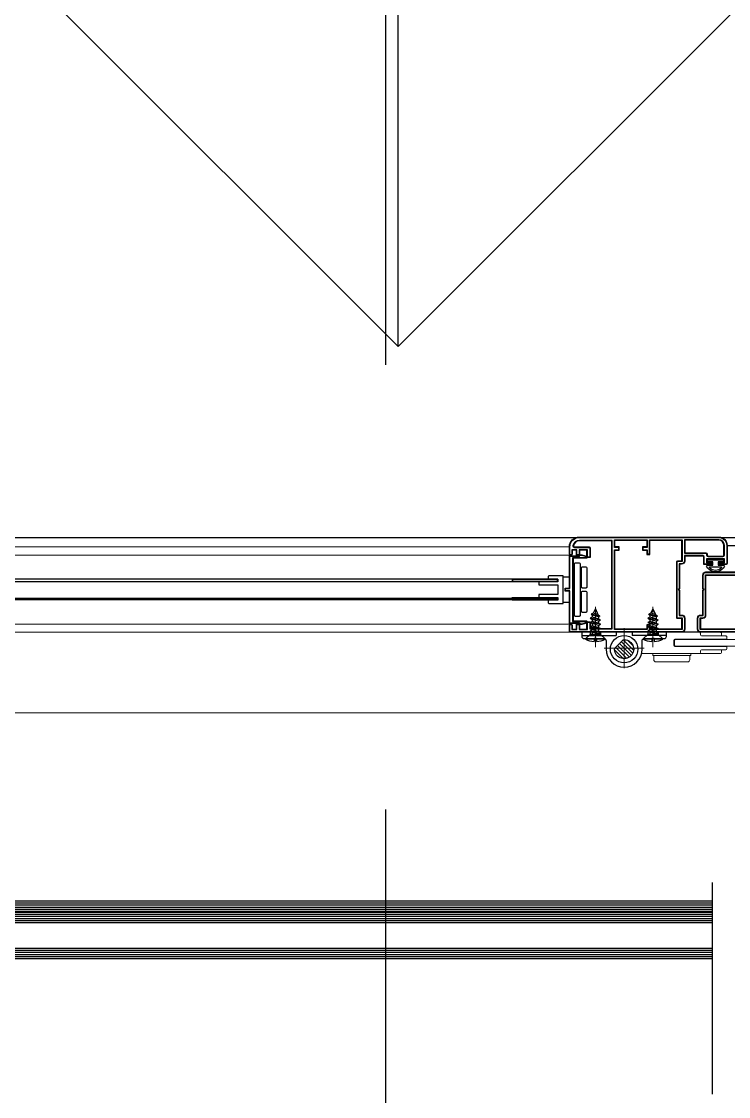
# Model space of a CAD drawing. Header units: millimetres. Extents: x 1251.1 to 1334.1, y 1577.6 to 1641.3.
# Drawn here: x 1277.139 to 1277.473, y 1620.295 to 1620.803 of the extents above; entities that cross this region are included whole.
import ezdxf

# ---------------------------------------------------------------- set-up
doc = ezdxf.new("R2010")
doc.units = ezdxf.units.MM
doc.linetypes.add('ACAD_ISO02W100', pattern=[15, 12, -3])
doc.linetypes.add('TRATTOPUNTO', pattern=[1, 0.5, -0.25, 0, -0.25])
for name, color, linetype in [('FINESTRA_finissime', 251, 'Continuous'), ('MONTANTI sezioni - windows structure section', 2, 'Continuous'), ('MURATURA', 140, 'Continuous')]:
    doc.layers.add(name, color=color, linetype=linetype)
doc.layers.add('PROIEZIONI finissime - fine lines', color=251, linetype='Continuous', lineweight=9)
doc.layers.add('TRATTEGGIO - hatch', color=252, linetype='Continuous', lineweight=20)
doc.layers.add('VETRATE sezioni - windows sections', color=7, linetype='Continuous', true_color=0x4d79ff)

# ---------------------------------------------------------------- blocks, each defined once
blk = doc.blocks.new('*X10')
at = {"color": 0}
for p, q in [((359.3648275959583, 274.5120138535726), (363.4919762077227, 278.639162465337)), ((359.8374116441786, 273.2168309488265), (365.09775321544, 278.4771725200879)), ((360.7212951206618, 272.3329474723433), (366.3101411133984, 277.9217934650799)), ((361.605178597145, 271.4490639958602), (367.2537434603975, 277.0976288591127)), ((362.4890620736281, 270.565180519377), (367.9447591065739, 276.0208775523227)), ((363.3729455501113, 269.6812970428938), (368.3248739252244, 274.6332254180068)), ((365.3812243825203, 269.9218089223364), (368.0821811389591, 272.6227656787752))]:
    blk.add_line(p, q, dxfattribs=at)

msp = doc.modelspace()

# ---------------------------------------------------------------- hatches: boundary and pattern name
h = msp.add_hatch()
h.set_pattern_fill('GRASS', color=256, scale=0.05399999999999999)
h.set_pattern_definition([(90, (0, 0), (-0.9698676609599999, 0.9698676609599999), [0.257175, -1.68256032192]), (45, (0, 0), (-0.9698676610754683, 0.9698676610754684), [0.257175, -1.114425]), (135, (0, 0), (-0.9698676610754684, -0.9698676610754683), [0.257175, -1.114425])])
h.paths.add_polyline_path([(1288.156753483145, 1623.663419884172), (1271.814513092768, 1623.663419884172), (1271.653388966745, 1615.164947138083), (1275.156753483145, 1615.164947138083), (1275.156753483145, 1616.859523159729), (1275.156753483145, 1618.059523159729), (1275.156753483145, 1620.559523159729), (1288.156753483145, 1620.559523159729)])
h = msp.add_hatch()
h.set_pattern_fill('GRASS', color=256, scale=10)
h.set_pattern_definition([(90, (0, 0), (-179.6051224, 179.6051224), [47.625, -311.5852448]), (45, (0, 0), (-179.605122421383, 179.6051224213831), [47.625, -206.375]), (135, (0, 0), (-179.6051224213831, -179.605122421383), [47.625, -206.375])])
h.paths.add_polyline_path([(1288.156753483145, 1623.663419884172), (1271.814513092768, 1623.663419884172), (1271.653388966745, 1615.164947138083), (1275.156753483145, 1615.164947138083), (1275.156753483145, 1616.859523159729), (1275.156753483145, 1618.059523159729), (1275.156753483145, 1620.559523159729), (1288.156753483145, 1620.559523159729)])

# ---------------------------------------------------------------- linework, layer by layer
at = {"layer": 'FINESTRA_finissime', "color": 145, "linetype": 'TRATTOPUNTO', "ltscale": 0.02}
msp.add_line((1277.465054903392, 1620.296418012362), (1277.465054903392, 1620.443415447614), dxfattribs=at)
at = {"layer": 'MONTANTI sezioni - windows structure section'}
for p, q in [((1277.471919423889, 1620.555717224021), (1277.477919423889, 1620.555717224021)), ((1277.394419423889, 1620.540867224021), (1277.397419423889, 1620.540867224021)), ((1277.391919423889, 1620.539867224021), (1276.956253483145, 1620.539867224021)), ((1276.956253483145, 1620.538667224021), (1277.391919423889, 1620.538667224021)), ((1277.370419423889, 1620.539867224021), (1277.370419423889, 1620.538667224021)), ((1277.391719423889, 1620.539667224021), (1277.370619423889, 1620.539667224021)), ((1277.370619423889, 1620.539667224021), (1277.370619423889, 1620.538867224021)), ((1277.370619423889, 1620.538867224021), (1277.391719423889, 1620.538867224021)), ((1277.391719423889, 1620.538867224021), (1277.391719423889, 1620.539667224021)), ((1277.391919423889, 1620.538667224021), (1277.391919423889, 1620.539867224021)), ((1276.956053483145, 1620.530867224021), (1277.391719423889, 1620.530867224021)), ((1277.370419423889, 1620.531067224021), (1277.391919423889, 1620.531067224021)), ((1277.370419423889, 1620.529867224021), (1277.370419423889, 1620.531067224021)), ((1277.370619423889, 1620.530067224021), (1277.370619423889, 1620.530867224021)), ((1277.391719423889, 1620.530867224021), (1277.391719423889, 1620.530067224021)), ((1277.391919423889, 1620.531067224021), (1277.391919423889, 1620.529867224021)), ((1277.391719423889, 1620.530067224021), (1276.956053483145, 1620.530067224021)), ((1277.391919423889, 1620.529867224021), (1277.370419423889, 1620.529867224021)), ((1277.394419423889, 1620.528867224021), (1277.397419423889, 1620.528867224021)), ((1277.409669944921, 1620.525717224021), (1277.408719910346, 1620.5236798683)), ((1277.409669944921, 1620.525717224021), (1277.410891285829, 1620.523098049993)), ((1277.436869944921, 1620.525717224021), (1277.435919910346, 1620.5236798683)), ((1277.436869944921, 1620.525717224021), (1277.438091285829, 1620.523098049993)), ((1277.408169944922, 1620.521827231091), (1277.407269944922, 1620.521307615849)), ((1277.407269944922, 1620.521307615849), (1277.408169944922, 1620.520791954911)), ((1277.412069944921, 1620.520507722576), (1277.407269944922, 1620.521307615849)), ((1277.407641103668, 1620.523248814507), (1277.408290772517, 1620.522759579254)), ((1277.408719910346, 1620.5236798683), (1277.407662625884, 1620.523245213127)), ((1277.411731162325, 1620.522355387302), (1277.407662625884, 1620.523245213127)), ((1277.408290772517, 1620.522759579254), (1277.408169944922, 1620.52250046364)), ((1277.408169944922, 1620.52250046364), (1277.408169944922, 1620.521827231091)), ((1277.411169944921, 1620.521023383514), (1277.408169944922, 1620.521827231091)), ((1277.408169944922, 1620.520791954911), (1277.408169944922, 1620.519827231091)), ((1277.411169944921, 1620.519988107334), (1277.408169944922, 1620.520791954911)), ((1277.411169944921, 1620.521988107334), (1277.408290772517, 1620.522759579254)), ((1277.410891285829, 1620.523098049993), (1277.408719910346, 1620.5236798683)), ((1277.410891285829, 1620.523098049993), (1277.411745868308, 1620.522345881623)), ((1277.411745868308, 1620.522345881623), (1277.411169944921, 1620.521988107334)), ((1277.411169944921, 1620.521988107334), (1277.411169944921, 1620.521023383514)), ((1277.411169944921, 1620.521023383514), (1277.412069944921, 1620.520507722576)), ((1277.411169944921, 1620.519988107334), (1277.412069944921, 1620.520507722576)), ((1277.435369944922, 1620.521827231091), (1277.434469944922, 1620.521307615849)), ((1277.434469944922, 1620.521307615849), (1277.435369944922, 1620.520791954911)), ((1277.439269944921, 1620.520507722576), (1277.434469944922, 1620.521307615849)), ((1277.434841103668, 1620.523248814507), (1277.435490772517, 1620.522759579254)), ((1277.435919910346, 1620.5236798683), (1277.434862625884, 1620.523245213127)), ((1277.438931162325, 1620.522355387302), (1277.434862625884, 1620.523245213127)), ((1277.435490772517, 1620.522759579254), (1277.435369944922, 1620.52250046364)), ((1277.435369944922, 1620.52250046364), (1277.435369944922, 1620.521827231091)), ((1277.438369944921, 1620.521023383514), (1277.435369944922, 1620.521827231091)), ((1277.438369944921, 1620.519988107334), (1277.435369944922, 1620.520791954911)), ((1277.435369944922, 1620.520791954911), (1277.435369944922, 1620.519827231091)), ((1277.438369944921, 1620.521988107334), (1277.435490772517, 1620.522759579254)), ((1277.438091285829, 1620.523098049993), (1277.435919910346, 1620.5236798683)), ((1277.438091285829, 1620.523098049993), (1277.438945868308, 1620.522345881623)), ((1277.438945868308, 1620.522345881623), (1277.438369944921, 1620.521988107334)), ((1277.438369944921, 1620.521988107334), (1277.438369944921, 1620.521023383514)), ((1277.438369944921, 1620.521023383514), (1277.439269944921, 1620.520507722576)), ((1277.438369944921, 1620.519988107334), (1277.439269944921, 1620.520507722576)), ((1277.408169944922, 1620.519827231091), (1277.407269944922, 1620.519307615849)), ((1277.407269944922, 1620.519307615849), (1277.408169944922, 1620.518791954911)), ((1277.412069944921, 1620.518507722576), (1277.407269944922, 1620.519307615849)), ((1277.408169944922, 1620.517827231091), (1277.407269944922, 1620.517307615849)), ((1277.407269944922, 1620.517307615849), (1277.408169944922, 1620.516791954911)), ((1277.412069944921, 1620.516507722576), (1277.407269944922, 1620.517307615849)), ((1277.408169944922, 1620.515827231091), (1277.407269944922, 1620.515307615849)), ((1277.411169944921, 1620.519023383514), (1277.408169944922, 1620.519827231091)), ((1277.408169944922, 1620.518791954911), (1277.408169944922, 1620.517827231091)), ((1277.411169944921, 1620.517988107334), (1277.408169944922, 1620.518791954911)), ((1277.411169944921, 1620.517023383514), (1277.408169944922, 1620.517827231091)), ((1277.408169944922, 1620.516791954911), (1277.408169944922, 1620.515827231091)), ((1277.411169944921, 1620.515988107334), (1277.408169944922, 1620.516791954911)), ((1277.411169944921, 1620.515023383514), (1277.408169944922, 1620.515827231091)), ((1277.411169944921, 1620.519988107334), (1277.411169944921, 1620.519023383514)), ((1277.411169944921, 1620.519023383514), (1277.412069944921, 1620.518507722576)), ((1277.411169944921, 1620.517988107334), (1277.412069944921, 1620.518507722576)), ((1277.411169944921, 1620.517988107334), (1277.411169944921, 1620.517023383514)), ((1277.411169944921, 1620.517023383514), (1277.412069944921, 1620.516507722576)), ((1277.411169944921, 1620.515988107334), (1277.412069944921, 1620.516507722576)), ((1277.411169944921, 1620.515988107334), (1277.411169944921, 1620.515023383514)), ((1277.435369944922, 1620.519827231091), (1277.434469944922, 1620.519307615849)), ((1277.434469944922, 1620.519307615849), (1277.435369944922, 1620.518791954911)), ((1277.439269944921, 1620.518507722576), (1277.434469944922, 1620.519307615849)), ((1277.435369944922, 1620.517827231091), (1277.434469944922, 1620.517307615849)), ((1277.439269944921, 1620.516507722576), (1277.434469944922, 1620.517307615849)), ((1277.434469944922, 1620.517307615849), (1277.435369944922, 1620.516791954911)), ((1277.435369944922, 1620.515827231091), (1277.434469944922, 1620.515307615849)), ((1277.438369944921, 1620.519023383514), (1277.435369944922, 1620.519827231091)), ((1277.438369944921, 1620.517988107334), (1277.435369944922, 1620.518791954911)), ((1277.435369944922, 1620.518791954911), (1277.435369944922, 1620.517827231091)), ((1277.438369944921, 1620.517023383514), (1277.435369944922, 1620.517827231091)), ((1277.438369944921, 1620.515988107334), (1277.435369944922, 1620.516791954911)), ((1277.435369944922, 1620.516791954911), (1277.435369944922, 1620.515827231091)), ((1277.438369944921, 1620.515023383514), (1277.435369944922, 1620.515827231091)), ((1277.438369944921, 1620.519988107334), (1277.438369944921, 1620.519023383514)), ((1277.438369944921, 1620.519023383514), (1277.439269944921, 1620.518507722576)), ((1277.438369944921, 1620.517988107334), (1277.439269944921, 1620.518507722576)), ((1277.438369944921, 1620.517988107334), (1277.438369944921, 1620.517023383514)), ((1277.438369944921, 1620.517023383514), (1277.439269944921, 1620.516507722576)), ((1277.438369944921, 1620.515988107334), (1277.439269944921, 1620.516507722576)), ((1277.438369944921, 1620.515988107334), (1277.438369944921, 1620.515023383514)), ((1277.403269944922, 1620.513217224021), (1277.419519944921, 1620.513217224021)), ((1277.407219423889, 1620.513717224021), (1277.404977850075, 1620.511645820375)), ((1277.404977850075, 1620.511645820375), (1277.404977850075, 1620.511460500223)), ((1277.409069944922, 1620.511645820375), (1277.404977850075, 1620.511645820375)), ((1277.409069944922, 1620.511460500223), (1277.404977850075, 1620.511460500223)), ((1277.407219423889, 1620.514717224021), (1277.407219423889, 1620.513717224021)), ((1277.412120465954, 1620.513717224021), (1277.407219423889, 1620.513717224021)), ((1277.407269944922, 1620.515307615849), (1277.408169944922, 1620.514791954911)), ((1277.412069944921, 1620.514507722576), (1277.407269944922, 1620.515307615849)), ((1277.408169944922, 1620.514791954911), (1277.408169944922, 1620.513717224021)), ((1277.411169944921, 1620.513988107333), (1277.408169944922, 1620.514791954911)), ((1277.409069944922, 1620.511717224021), (1277.409069944922, 1620.510334886372)), ((1277.410269944921, 1620.511717224021), (1277.409069944922, 1620.511717224021)), ((1277.410269944921, 1620.511717224021), (1277.410269944921, 1620.510334886372)), ((1277.414362039768, 1620.511645820375), (1277.410269944921, 1620.511645820375)), ((1277.414362039768, 1620.511460500223), (1277.410269944921, 1620.511460500223)), ((1277.411169944921, 1620.515023383514), (1277.412069944921, 1620.514507722576)), ((1277.411169944921, 1620.513988107333), (1277.412069944921, 1620.514507722576)), ((1277.411169944921, 1620.513988107333), (1277.411169944921, 1620.513717224021)), ((1277.412120465954, 1620.514717224021), (1277.412120465954, 1620.513717224021)), ((1277.412120465954, 1620.513717224021), (1277.414362039768, 1620.511645820375)), ((1277.414362039768, 1620.511645820375), (1277.414362039768, 1620.511460500223)), ((1277.419519944921, 1620.514717224021), (1277.419519944921, 1620.513217224021)), ((1277.427019944922, 1620.514717224021), (1277.427019944922, 1620.513217224021)), ((1277.443269944922, 1620.513217224021), (1277.427019944922, 1620.513217224021)), ((1277.434419423889, 1620.513717224021), (1277.432177850075, 1620.511645820375)), ((1277.436269944922, 1620.511645820375), (1277.432177850075, 1620.511645820375)), ((1277.432177850075, 1620.511645820375), (1277.432177850075, 1620.511460500223)), ((1277.436269944922, 1620.511460500223), (1277.432177850075, 1620.511460500223)), ((1277.434419423889, 1620.514717224021), (1277.434419423889, 1620.513717224021)), ((1277.439320465954, 1620.513717224021), (1277.434419423889, 1620.513717224021)), ((1277.439269944921, 1620.514507722576), (1277.434469944922, 1620.515307615849)), ((1277.434469944922, 1620.515307615849), (1277.435369944922, 1620.514791954911)), ((1277.438369944921, 1620.513988107333), (1277.435369944922, 1620.514791954911)), ((1277.435369944922, 1620.514791954911), (1277.435369944922, 1620.513717224021)), ((1277.437469944921, 1620.511717224021), (1277.436269944922, 1620.511717224021)), ((1277.436269944922, 1620.511717224021), (1277.436269944922, 1620.510334886372)), ((1277.437469944921, 1620.511717224021), (1277.437469944921, 1620.510334886372)), ((1277.441562039768, 1620.511645820375), (1277.437469944921, 1620.511645820375)), ((1277.441562039768, 1620.511460500223), (1277.437469944921, 1620.511460500223)), ((1277.438369944921, 1620.515023383514), (1277.439269944921, 1620.514507722576)), ((1277.438369944921, 1620.513988107333), (1277.439269944921, 1620.514507722576)), ((1277.438369944921, 1620.513988107333), (1277.438369944921, 1620.513717224021)), ((1277.439320465954, 1620.514717224021), (1277.439320465954, 1620.513717224021)), ((1277.439320465954, 1620.513717224021), (1277.441562039768, 1620.511645820375)), ((1277.441562039768, 1620.511645820375), (1277.441562039768, 1620.511460500223)), ((1277.468769944921, 1620.514717224021), (1277.442769944922, 1620.514717224021))]:
    msp.add_line(p, q, dxfattribs=at)
for points in [[(1277.471919423889, 1620.547217224021, -0.4142135623730951), (1277.471419423889, 1620.546717224021), (1277.468419423888, 1620.546717224021), (1277.468419423888, 1620.547717224021), (1277.470419423889, 1620.547717224021), (1277.470419423889, 1620.549217224021), (1277.462419423889, 1620.549217224021), (1277.462419423889, 1620.547717224021), (1277.464419423889, 1620.547717224021), (1277.464419423889, 1620.546717224021), (1277.460919423889, 1620.546717224021), (1277.460919423889, 1620.550217224021, 0.4142135623730951), (1277.460419423889, 1620.550717224021), (1277.451919423889, 1620.550717224021), (1277.451919423889, 1620.548367224021, -0.4142135623730951), (1277.450419423889, 1620.546867224021), (1277.449419423889, 1620.546867224021), (1277.449419423889, 1620.535167224021), (1277.449119423889, 1620.534867224021), (1277.449419423889, 1620.534567224021), (1277.449419423889, 1620.522867224021), (1277.450419423889, 1620.522867224021, -0.4142135623730951), (1277.451919423889, 1620.521367224021), (1277.451919423889, 1620.516217224021, -0.4142135623730951), (1277.450419423889, 1620.514717224021), (1277.397419423889, 1620.514717224021), (1277.397419423889, 1620.517967224021, -1), (1277.398719423888, 1620.517967224021), (1277.398719423888, 1620.516217224021), (1277.400719423889, 1620.516217224021), (1277.400719423889, 1620.518617224021), (1277.402219423889, 1620.518617224021), (1277.402219423889, 1620.516217224021), (1277.405719423889, 1620.516217224021), (1277.405719423889, 1620.519717224021), (1277.407219423889, 1620.519717224021), (1277.407219423889, 1620.516517224021), (1277.417419423889, 1620.516517224021), (1277.417419423889, 1620.557917224021), (1277.402119423889, 1620.557917224021, 0.3539972922353375), (1277.399283056028, 1620.555621390688, 0.4771078284050197), (1277.39977208497, 1620.555017224021), (1277.406719423889, 1620.555017224021, -0.4142135623730951), (1277.407219423889, 1620.554517224021), (1277.407219423889, 1620.550017224021), (1277.405719423889, 1620.550017224021), (1277.405719423889, 1620.553517224021), (1277.402219423889, 1620.553517224021), (1277.402219423889, 1620.551117224021), (1277.400719423889, 1620.551117224021), (1277.400719423889, 1620.553517224021), (1277.398719423888, 1620.553517224021), (1277.398719423888, 1620.551767224021, -1), (1277.397419423889, 1620.551767224021), (1277.397419423889, 1620.555017224021, -0.4142135623730951), (1277.402119423889, 1620.559717224021), (1277.467919423889, 1620.559717224021, -0.414213562373093), (1277.471919423889, 1620.555717224021)], [(1277.471719423889, 1620.547217224021, -0.4142135623731173), (1277.471419423889, 1620.546917224021), (1277.468619423889, 1620.546917224021), (1277.468619423889, 1620.547517224021), (1277.470619423889, 1620.547517224021), (1277.470619423889, 1620.549417224021), (1277.462219423889, 1620.549417224021), (1277.462219423889, 1620.547517224021), (1277.464219423889, 1620.547517224021), (1277.464219423889, 1620.546917224021), (1277.461119423889, 1620.546917224021), (1277.461119423889, 1620.550217224021, 0.4142135623730856), (1277.460419423889, 1620.550917224021), (1277.451719423888, 1620.550917224021), (1277.451719423888, 1620.548367224021, -0.4142135623731002), (1277.450419423889, 1620.547067224021), (1277.449219423889, 1620.547067224021), (1277.449219423889, 1620.535250066733), (1277.448836581176, 1620.534867224021), (1277.449219423889, 1620.534484381308), (1277.449219423889, 1620.522667224021), (1277.450419423889, 1620.522667224021, -0.4142135623731002), (1277.451719423888, 1620.521367224021), (1277.451719423888, 1620.516217224021, -0.4142135623731002), (1277.450419423889, 1620.514917224021), (1277.397619423889, 1620.514917224021), (1277.397619423889, 1620.517967224021, -1), (1277.398519423889, 1620.517967224021), (1277.398519423889, 1620.516017224021), (1277.400919423889, 1620.516017224021), (1277.400919423889, 1620.518417224021), (1277.402019423889, 1620.518417224021), (1277.402019423889, 1620.516017224021), (1277.405919423888, 1620.516017224021), (1277.405919423888, 1620.519517224021), (1277.407019423889, 1620.519517224021), (1277.407019423889, 1620.516317224021), (1277.417619423889, 1620.516317224021), (1277.417619423889, 1620.558117224021), (1277.402119423889, 1620.558117224021, 0.3539972922353369), (1277.399087444452, 1620.555663057354, 0.4771078284050183), (1277.39977208497, 1620.554817224021), (1277.406719423889, 1620.554817224021, -0.4142135623731173), (1277.407019423889, 1620.554517224021), (1277.407019423889, 1620.550217224021), (1277.405919423888, 1620.550217224021), (1277.405919423888, 1620.553717224021), (1277.402019423889, 1620.553717224021), (1277.402019423889, 1620.551317224021), (1277.400919423889, 1620.551317224021), (1277.400919423889, 1620.553717224021), (1277.398519423889, 1620.553717224021), (1277.398519423889, 1620.551767224021, -1), (1277.397619423889, 1620.551767224021), (1277.397619423889, 1620.555017224021, -0.4142135623730965), (1277.402119423889, 1620.559517224021), (1277.467919423889, 1620.559517224021, -0.4142135623730968), (1277.471719423889, 1620.555717224021)], [(1277.435219423889, 1620.558417224021), (1277.450619423889, 1620.558417224021), (1277.450619423889, 1620.548167224021), (1277.448419423888, 1620.548167224021, 0.4142135623731173), (1277.448119423889, 1620.547867224021), (1277.448119423889, 1620.521867224021, 0.4142135623731173), (1277.448419423888, 1620.521567224021), (1277.450619423889, 1620.521567224021), (1277.450619423889, 1620.516017224021), (1277.435219423889, 1620.516017224021), (1277.435219423889, 1620.518017224021), (1277.434119423889, 1620.518017224021), (1277.434119423889, 1620.516017224021), (1277.418719423889, 1620.516017224021), (1277.418719423889, 1620.553717224021), (1277.420719423889, 1620.553717224021), (1277.420719423889, 1620.554817224021), (1277.418719423889, 1620.554817224021), (1277.418719423889, 1620.558417224021), (1277.434119423889, 1620.558417224021), (1277.434119423889, 1620.554817224021), (1277.432119423889, 1620.554817224021), (1277.432119423889, 1620.553717224021), (1277.434119423889, 1620.553717224021), (1277.434119423889, 1620.551717224021), (1277.435219423889, 1620.551717224021)], [(1277.435419423889, 1620.558217224021), (1277.450419423889, 1620.558217224021), (1277.450419423889, 1620.548367224021), (1277.448419423888, 1620.548367224021, 0.4142135623730956), (1277.447919423889, 1620.547867224021), (1277.447919423889, 1620.521867224021, 0.4142135623730951), (1277.448419423888, 1620.521367224021), (1277.450419423889, 1620.521367224021), (1277.450419423889, 1620.516217224021), (1277.435419423889, 1620.516217224021), (1277.435419423889, 1620.518217224021), (1277.433919423889, 1620.518217224021), (1277.433919423889, 1620.516217224021), (1277.418919423889, 1620.516217224021), (1277.418919423889, 1620.553517224021), (1277.420919423889, 1620.553517224021), (1277.420919423889, 1620.555017224021), (1277.418919423889, 1620.555017224021), (1277.418919423889, 1620.558217224021), (1277.433919423889, 1620.558217224021), (1277.433919423889, 1620.555017224021), (1277.431919423889, 1620.555017224021), (1277.431919423889, 1620.553517224021), (1277.433919423889, 1620.553517224021), (1277.433919423889, 1620.551517224021), (1277.435419423889, 1620.551517224021)], [(1277.470619423889, 1620.555717224021, 0.4142135623731018), (1277.467919423889, 1620.558417224021), (1277.451719423888, 1620.558417224021), (1277.451719423888, 1620.552017224021), (1277.461919423889, 1620.552017224021, -0.4142135623731173), (1277.462219423889, 1620.551717224021), (1277.462219423889, 1620.551217224021, 0.4142135623730856), (1277.462919423889, 1620.550517224021), (1277.469919423889, 1620.550517224021, 0.4142135623730856), (1277.470619423889, 1620.551217224021)], [(1277.470419423889, 1620.555717224021, 0.4142135623731018), (1277.467919423889, 1620.558217224021), (1277.451919423889, 1620.558217224021), (1277.451919423889, 1620.552217224021), (1277.461919423889, 1620.552217224021, -0.4142135623730943), (1277.462419423889, 1620.551717224021), (1277.462419423889, 1620.551217224021, 0.4142135623730951), (1277.462919423889, 1620.550717224021), (1277.469919423889, 1620.550717224021, 0.4142135623730951), (1277.470419423889, 1620.551217224021)], [(1277.405719423889, 1620.550426245673), (1277.405719423889, 1620.549967224021, -0.4142135623730843), (1277.405419423889, 1620.549667224021), (1277.399119423889, 1620.549667224021), (1277.399119423889, 1620.520067224021), (1277.405419423889, 1620.520067224021, -0.4142135623730843), (1277.405719423889, 1620.519767224021), (1277.405719423889, 1620.519308202368, -0.3394542588633662), (1277.405497069602, 1620.519018424621), (1277.40323220004, 1620.51841155465, -0.2679491924311567), (1277.402266274214, 1620.518670373695), (1277.402069423889, 1620.518867224021), (1277.397419423889, 1620.518867224021), (1277.397419423889, 1620.534117224021), (1277.395419423889, 1620.534117224021), (1277.395419423889, 1620.535617224021), (1277.397419423889, 1620.535617224021), (1277.397419423889, 1620.550867224021), (1277.402069423889, 1620.550867224021), (1277.402266274214, 1620.551064074346, -0.2679491924311567), (1277.40323220004, 1620.551322893391), (1277.405497069602, 1620.550716023421, -0.3394542588633662)], [(1277.405519423889, 1620.550426245673), (1277.405519423889, 1620.549967224021, -0.4142135623731616), (1277.405419423889, 1620.549867224021), (1277.398919423889, 1620.549867224021), (1277.398919423889, 1620.519867224021), (1277.405419423889, 1620.519867224021, -0.4142135623731618), (1277.405519423889, 1620.519767224021), (1277.405519423889, 1620.519308202368, -0.3394542588634982), (1277.405445305793, 1620.519211609786), (1277.403180436231, 1620.518604739816, -0.2679491924311567), (1277.40240769557, 1620.518811795052), (1277.402152266601, 1620.519067224021), (1277.397619423889, 1620.519067224021), (1277.397619423889, 1620.534317224021), (1277.395619423889, 1620.534317224021), (1277.395619423889, 1620.535417224021), (1277.397619423889, 1620.535417224021), (1277.397619423889, 1620.550667224021), (1277.402152266601, 1620.550667224021), (1277.40240769557, 1620.55092265299, -0.2679491924311512), (1277.403180436231, 1620.551129708226), (1277.405445305793, 1620.550522838256, -0.339454258863412)], [(1277.399619423889, 1620.522867224021, 0.4142135623730965), (1277.400119423889, 1620.522367224021), (1277.402119423889, 1620.522367224021, 0.4142135623730951), (1277.402619423889, 1620.522867224021), (1277.402619423889, 1620.546867224021, 0.4142135623730948), (1277.402119423889, 1620.547367224021), (1277.400119423889, 1620.547367224021, 0.4142135623730954), (1277.399619423889, 1620.546867224021)], [(1277.462669423889, 1620.548767224021, -0.4142135623730951), (1277.462869423889, 1620.548967224021), (1277.469969423889, 1620.548967224021, -0.4142135623731367), (1277.470169423888, 1620.548767224021), (1277.470169423888, 1620.548167224021, -0.4142135623731367), (1277.469969423889, 1620.547967224021), (1277.467669423889, 1620.547967224021), (1277.467669423889, 1620.546467224021), (1277.470106923889, 1620.546467224021, -0.6180339887499421), (1277.470506923889, 1620.545667224021), (1277.470019423889, 1620.545017224021, -0.4999999999999171), (1277.462819423889, 1620.545017224021), (1277.462331923889, 1620.545667224021, -0.618033988749942), (1277.462731923888, 1620.546467224021), (1277.465169423889, 1620.546467224021), (1277.465169423889, 1620.547967224021), (1277.462869423889, 1620.547967224021, -0.4142135623731367), (1277.462669423889, 1620.548167224021)], [(1277.383219423889, 1620.538617224021, 0.4142135623730951), (1277.382919423888, 1620.538317224021), (1277.382919423888, 1620.537417224021, 0.4142135623730979), (1277.383219423889, 1620.537117224021), (1277.391919423889, 1620.537117224021), (1277.391919423889, 1620.532617224021), (1277.383219423889, 1620.532617224021, 0.4142135623730917), (1277.382919423888, 1620.532317224021), (1277.382919423888, 1620.531417224021, 0.4142135623730979), (1277.383219423889, 1620.531117224021), (1277.391919423889, 1620.531117224021), (1277.391919423889, 1620.529867224021), (1277.387719423889, 1620.529867224021, 0.4142135623730974), (1277.387419423889, 1620.529567224021), (1277.387419423889, 1620.528667224021, 0.4142135623730921), (1277.387719423889, 1620.528367224021), (1277.394419423889, 1620.528367224021), (1277.394419423889, 1620.541367224021), (1277.387719423889, 1620.541367224021, 0.4142135623730951), (1277.387419423889, 1620.541067224021), (1277.387419423889, 1620.540167224021, 0.4142135623730951), (1277.387719423889, 1620.539867224021), (1277.391919423889, 1620.539867224021), (1277.391919423889, 1620.538617224021)], [(1277.405619423889, 1620.536117224021, -0.4142135623730958), (1277.405119423889, 1620.535617224021), (1277.403619423888, 1620.535617224021, -0.4142135623730943), (1277.403119423889, 1620.536117224021), (1277.403119423889, 1620.545117224021, -0.4142135623730958), (1277.403619423888, 1620.545617224021), (1277.405119423889, 1620.545617224021, -0.4142135623730943), (1277.405619423889, 1620.545117224021)], [(1277.459219423889, 1620.521567224021), (1277.460419423889, 1620.521567224021, 0.4142135623731002), (1277.461719423889, 1620.522867224021), (1277.461719423889, 1620.541917224021), (1277.477919423889, 1620.541917224021, 0.4142135623731002), (1277.479219423889, 1620.543217224021), (1277.479219423889, 1620.545317224021), (1277.498819423889, 1620.545317224021), (1277.498819423889, 1620.524417224021), (1277.491919423889, 1620.524417224021, 0.4142135623731002), (1277.490619423889, 1620.523117224021), (1277.490619423889, 1620.516017224021), (1277.459219423889, 1620.516017224021)], [(1277.459419423889, 1620.521367224021), (1277.460419423889, 1620.521367224021, 0.4142135623730951), (1277.461919423889, 1620.522867224021), (1277.461919423889, 1620.541717224021), (1277.477919423889, 1620.541717224021, 0.4142135623730951), (1277.479419423889, 1620.543217224021), (1277.479419423889, 1620.545117224021), (1277.498619423889, 1620.545117224021), (1277.498619423889, 1620.524617224021), (1277.491919423889, 1620.524617224021, 0.4142135623730951), (1277.490419423889, 1620.523117224021), (1277.490419423889, 1620.516217224021), (1277.459419423889, 1620.516217224021)], [(1277.463736188502, 1620.545026453154), (1277.463607486485, 1620.545154794742, -0.6686858171756838), (1277.463819320858, 1620.545667224021), (1277.46901952692, 1620.545667224021, -0.6686858171756858), (1277.469231361293, 1620.545154794742), (1277.469102659275, 1620.545026453154, -0.4133924061999673)], [(1277.405619423889, 1620.524617224021, -0.4142135623730951), (1277.405119423889, 1620.524117224021), (1277.403619423888, 1620.524117224021, -0.4142135623730951), (1277.403119423889, 1620.524617224021), (1277.403119423889, 1620.533617224021, -0.4142135623730945), (1277.403619423888, 1620.534117224021), (1277.405119423889, 1620.534117224021, -0.4142135623730951), (1277.405619423889, 1620.533617224021)], [(1277.414769944922, 1620.506717224021, 0.9999999999999901), (1277.431769944921, 1620.506717224021), (1277.431769944921, 1620.510717224021, -0.4142135623730951), (1277.432769944921, 1620.511717224021), (1277.442269944921, 1620.511717224021, 0.4142135623730951), (1277.443269944922, 1620.512717224021), (1277.443269944922, 1620.514717224021), (1277.403269944922, 1620.514717224021), (1277.403269944922, 1620.512717224021, 0.4142135623730951), (1277.404269944921, 1620.511717224021), (1277.413769944922, 1620.511717224021, -0.4142135623730951), (1277.414769944922, 1620.510717224021)], [(1277.418795071187, 1620.507192097755), (1277.422795071187, 1620.511192097755, -2.828427124730204)]]:
    msp.add_lwpolyline(points, format="xyb", close=True, dxfattribs=at)
for points in [[(1277.490419423889, 1620.514717224021), (1277.459419423889, 1620.514717224021, -0.4142135623730951), (1277.457919423889, 1620.516217224021), (1277.457919423889, 1620.521367224021, -0.4142135623730984), (1277.459419423889, 1620.522867224021), (1277.460419423889, 1620.522867224021), (1277.460419423889, 1620.534567224021), (1277.460719423889, 1620.534867224021), (1277.460419423889, 1620.535167224021), (1277.460419423889, 1620.541717224021, -0.4142135623730951), (1277.461919423889, 1620.543217224021), (1277.477919423889, 1620.543217224021)], [(1277.490419423889, 1620.514917224021), (1277.459419423889, 1620.514917224021, -0.4142135623731001), (1277.458119423889, 1620.516217224021), (1277.458119423889, 1620.521367224021, -0.4142135623731002), (1277.459419423889, 1620.522667224021), (1277.460619423889, 1620.522667224021), (1277.460619423889, 1620.534484381308), (1277.461002266601, 1620.534867224021), (1277.460619423889, 1620.535250066733), (1277.460619423889, 1620.541717224021, -0.4142135623731002), (1277.461919423889, 1620.543017224021), (1277.478119423889, 1620.543017224021)]]:
    msp.add_lwpolyline(points, format="xyb", dxfattribs=at)
msp.add_circle((1277.423269944922, 1620.506717224021), 0.006499999999999994, dxfattribs=at)
for centre, start, end in [((1277.409669944921, 1620.520517224021), 242.6122924694958, 266.6277133165822), ((1277.409669944921, 1620.520517224021), 273.3722866834178, 297.3877075305042), ((1277.436869944921, 1620.520517224021), 242.6122924694958, 266.6277133165822), ((1277.436869944921, 1620.520517224021), 273.3722866834178, 297.3877075305042)]:
    msp.add_arc(centre, 0.0102, start, end, dxfattribs=at)
at = {"layer": 'MURATURA', "linetype": 'ACAD_ISO02W100', "ltscale": 0.07}
msp.add_line((1277.310609542106, 1627.781035714557), (1277.310609542106, 1606.633036329771), dxfattribs=at)
at = {"layer": 'MURATURA'}
msp.add_line((1275.156753483145, 1620.559523159729), (1288.156753483145, 1620.559523159729), dxfattribs=at)
at = {"layer": 'PROIEZIONI finissime - fine lines'}
for p, q in [((1276.935603483145, 1620.551117224021), (1277.370419423889, 1620.551117224021)), ((1276.936253483145, 1620.555017224021), (1277.370419423889, 1620.555017224021)), ((1277.397419423889, 1620.555017224021), (1277.370419423889, 1620.555017224021)), ((1277.398069423889, 1620.551117224021), (1277.370419423889, 1620.551117224021)), ((1277.409669944921, 1620.507717224021), (1277.409669944921, 1620.526717224021)), ((1277.436869944921, 1620.507717224021), (1277.436869944921, 1620.526717224021)), ((1276.935603483145, 1620.518617224021), (1277.370419423889, 1620.518617224021)), ((1277.398069423889, 1620.518617224021), (1277.370419423889, 1620.518617224021)), ((1277.423269944922, 1620.516717224021), (1277.423269944922, 1620.497717224021)), ((1276.936253483145, 1620.514717224021), (1277.370419423889, 1620.514717224021)), ((1277.397419423889, 1620.514717224021), (1277.370419423889, 1620.514717224021)), ((1277.446769944921, 1620.510967224021), (1277.446769944921, 1620.508467224021)), ((1277.447019944922, 1620.510717224021), (1277.447019944922, 1620.508717224021)), ((1277.471769944922, 1620.511467224021), (1277.447269944922, 1620.511467224021)), ((1277.447519944922, 1620.511217224021), (1277.516269944922, 1620.511217224021)), ((1277.459269944922, 1620.514217224021), (1277.459269944922, 1620.513467224021)), ((1277.471269944921, 1620.512967224021), (1277.459769944921, 1620.512967224021)), ((1277.469269944922, 1620.514217224021), (1277.469269944922, 1620.512967224021)), ((1277.471769944922, 1620.512467224021), (1277.471769944922, 1620.511467224021)), ((1277.432769944921, 1620.507217224021), (1277.413769944922, 1620.507217224021)), ((1277.471769944922, 1620.507967224021), (1277.447269944922, 1620.507967224021)), ((1277.447519944922, 1620.508217224021), (1277.516269944922, 1620.508217224021)), ((1277.459269944922, 1620.505217224021), (1277.459269944922, 1620.505967224021)), ((1277.471269944921, 1620.506467224021), (1277.459769944921, 1620.506467224021)), ((1277.469269944922, 1620.505217224021), (1277.469269944922, 1620.506467224021)), ((1277.471769944922, 1620.506967224021), (1277.471769944922, 1620.507967224021)), ((1277.468769944921, 1620.504717224021), (1277.431531300742, 1620.504717224021)), ((1277.436769944922, 1620.503717224021), (1277.436769944922, 1620.504717224021)), ((1277.454769944922, 1620.503717224021), (1277.436769944922, 1620.503717224021)), ((1277.437269944921, 1620.501717224021), (1277.437269944921, 1620.503717224021)), ((1277.453269944921, 1620.500717224021), (1277.438269944922, 1620.500717224021)), ((1277.454269944922, 1620.501717224021), (1277.454269944922, 1620.503717224021)), ((1277.454769944922, 1620.503717224021), (1277.454769944922, 1620.504717224021)), ((1276.874753483145, 1620.476717224021), (1278.074753483145, 1620.476717224021))]:
    msp.add_line(p, q, dxfattribs=at)
for centre, radius, start, end in [((1277.447269944922, 1620.510967224021), 0.0004999999999999995, 90.00000000000001, 180), ((1277.447519944922, 1620.510717224021), 0.0004999999999999995, 90.00000000000001, 180), ((1277.458769944922, 1620.514217224021), 0.0004999999999999995, 0, 90.00000000000001), ((1277.459769944921, 1620.513467224021), 0.0004999999999999995, 180, 270), ((1277.468769944921, 1620.514217224021), 0.0004999999999999995, 0, 90.00000000000001), ((1277.471269944921, 1620.512467224021), 0.0004999999999999995, 0, 90.00000000000001), ((1277.447269944922, 1620.508467224021), 0.0004999999999999995, 180, 270), ((1277.447519944922, 1620.508717224021), 0.0004999999999999995, 180, 270), ((1277.459769944921, 1620.505967224021), 0.0004999999999999995, 90.00000000000001, 180), ((1277.471269944921, 1620.506967224021), 0.0004999999999999995, 270, 0), ((1277.438269944922, 1620.501717224021), 0.000999999999999999, 180, 270), ((1277.453269944921, 1620.501717224021), 0.000999999999999999, 270, 0), ((1277.458769944922, 1620.505217224021), 0.0004999999999999995, 270, 0), ((1277.468769944921, 1620.505217224021), 0.0004999999999999995, 270, 0)]:
    msp.add_arc(centre, radius, start, end, dxfattribs=at)
at = {"layer": 'VETRATE sezioni - windows sections', "linetype": 'Continuous'}
for p, q in [((1277.465059191392, 1620.386719394911), (1276.926001222075, 1620.386719394911)), ((1277.465059191392, 1620.385719394911), (1276.926001222075, 1620.385719394911)), ((1277.465059191392, 1620.384719394911), (1276.926001222075, 1620.384719394911)), ((1277.465059191392, 1620.383719394911), (1276.926001222075, 1620.383719394911)), ((1277.465054903392, 1620.387717246911), (1276.926496934075, 1620.387717246911)), ((1277.465059191392, 1620.382719394911), (1276.926001222075, 1620.382719394911)), ((1277.465059191392, 1620.382529394911), (1276.926001222075, 1620.382529394911)), ((1277.465059191392, 1620.382339394911), (1276.926001222075, 1620.382339394911)), ((1277.465059191392, 1620.381339394911), (1276.926001222075, 1620.381339394911)), ((1277.465059191392, 1620.380339394911), (1276.926001222075, 1620.380339394911)), ((1277.465059191392, 1620.379339394911), (1276.926001222075, 1620.379339394911)), ((1277.465059191392, 1620.378339394911), (1276.926001222075, 1620.378339394911)), ((1277.465059191392, 1620.377339394911), (1276.926496934075, 1620.377339394911)), ((1277.465054903392, 1620.364339394911), (1276.925996934075, 1620.364339394911)), ((1277.465054903392, 1620.363339394911), (1276.925996934075, 1620.363339394911)), ((1277.465054903392, 1620.365339394911), (1276.926496934075, 1620.365339394911)), ((1277.465054903392, 1620.362339394911), (1276.925996934075, 1620.362339394911)), ((1277.465054903392, 1620.361339394911), (1276.925996934075, 1620.361339394911)), ((1277.465054903392, 1620.360339394911), (1276.926496934075, 1620.360339394911))]:
    msp.add_line(p, q, dxfattribs=at)

# ---------------------------------------------------------------- block references
at = {"layer": 'TRATTEGGIO - hatch', "xscale": -0.0009999999999763531, "yscale": 0.0009999999999763531, "zscale": 0.0009999999999763531, "rotation": 180}
msp.add_blockref('*X10', (1277.059419423889, 1620.78087069305), dxfattribs=at)

doc.saveas('drawing.dxf')
